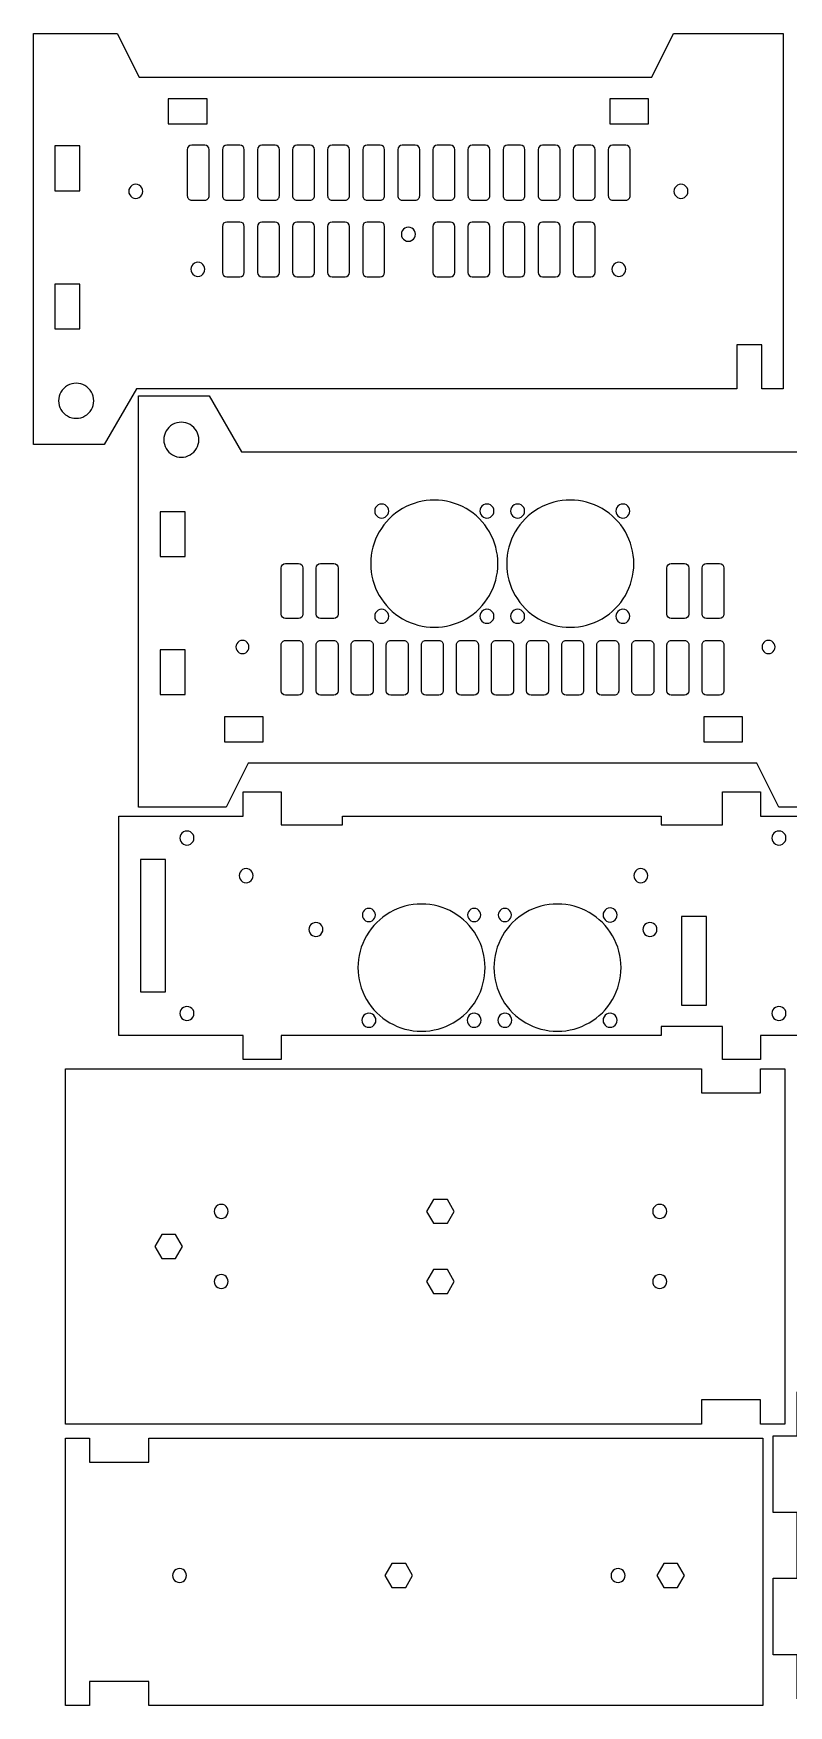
# Model space of a CAD drawing. Extents: x 15 to 433, y 11 to 392.
# Drawn here: x 14.9 to 187.1, y 10.6 to 391.8 of the extents above; entities that cross this region are included whole.
import ezdxf

# ---------------------------------------------------------------- set-up
doc = ezdxf.new("R2010")
doc.units = 0
doc.layers.add('Layer_1', color=7, linetype='CONTINUOUS')

msp = doc.modelspace()

# ---------------------------------------------------------------- linework, layer by layer
at = {"layer": 'Layer_1', "color": 7}
for points in [[(181.035113, 320.844602), (175.335107, 320.844602), (175.335107, 310.844591), (38.434766, 310.844591), (31.073709, 298.09487), (14.934734, 298.09487), (14.934734, 391.845347), (34.018764, 391.845347), (39.018771, 381.845325), (155.934778, 381.845325), (160.934784, 391.845347), (185.934819, 391.845347), (185.934819, 310.844591), (181.035113, 310.844591)], [(54.519944, 376.945342), (45.668932, 376.945342), (45.668932, 371.245308), (54.519944, 371.245308)], [(155.200847, 376.945342), (146.349838, 376.945342), (146.349838, 371.245308), (155.200847, 371.245308)], [(25.534905, 366.194988), (19.834895, 366.194988), (19.834895, 355.994969), (25.534905, 355.994969)], [(25.534905, 334.694951), (19.834895, 334.694951), (19.834895, 324.494934), (25.534905, 324.494934)], [(194.302665, 296.459805), (194.302665, 286.459789), (200.002672, 286.459789), (200.002672, 296.459805), (204.903135, 296.459805), (204.903135, 215.459634), (184.903002, 215.459634), (179.903004, 225.459661), (63.902763, 225.459661), (58.902754, 215.459634), (38.902634, 215.459634), (38.902634, 309.209531), (55.04162, 309.209531), (62.40268, 296.459805)], [(43.802348, 272.609911), (49.502361, 272.609911), (49.502361, 282.809933), (43.802348, 282.809933)], [(43.802348, 251.309875), (43.802348, 241.109849), (49.502361, 241.109849), (49.502361, 251.309875)], [(58.485781, 230.359649), (67.336798, 230.359649), (67.336798, 236.059686), (58.485781, 236.059686)], [(167.817607, 230.359649), (176.668624, 230.359649), (176.668624, 236.059686), (167.817607, 236.059686)], [(45.037834, 203.505354), (39.337824, 203.505354), (39.337824, 173.305289), (45.037834, 173.305289)], [(168.437505, 190.505297), (162.737492, 190.505297), (162.737492, 170.305254), (168.437505, 170.305254)], [(22.254278, 155.787884), (167.254544, 155.787884), (167.254544, 150.287881), (180.754555, 150.287881), (180.754555, 155.787884), (186.254558, 155.787884), (186.254558, 74.788237), (180.754555, 74.788237), (180.754555, 80.288241), (167.254544, 80.288241), (167.254544, 74.788237), (22.254278, 74.788237)], [(109.328897, 126.013937), (106.178872, 126.013937), (104.603885, 123.285954), (106.178872, 120.557973), (109.328897, 120.557973), (110.903883, 123.285954)], [(57.753845, 121.685954)], [(157.753919, 121.685954)], [(48.904002, 115.287634), (47.329016, 118.015617), (44.179017, 118.015617), (42.604004, 115.287634), (44.179017, 112.559653), (47.329016, 112.559653)], [(109.329215, 110.016741), (106.179216, 110.016741), (104.604229, 107.288758), (106.179216, 104.560778), (109.329215, 104.560778), (110.904227, 107.288758)], [(57.754189, 105.688758)], [(157.754257, 105.688758)], [(339.1092, 12.143014), (189.108912, 12.143014), (189.108912, 22.142842), (183.608901, 22.142842), (183.608901, 39.642871), (189.108912, 39.642871), (189.108912, 54.642904), (183.608901, 54.642904), (183.608901, 72.142961), (189.108912, 72.142961), (189.108912, 82.142789), (339.1092, 82.142789)], [(22.254331, 10.612549), (22.254331, 71.612183), (27.754334, 71.612183), (27.754334, 66.112179), (41.254338, 66.112179), (41.254338, 71.612183), (181.254602, 71.612183), (181.254602, 10.612549), (41.254338, 10.612549), (41.254338, 16.112552), (27.754334, 16.112552), (27.754334, 10.612549)], [(101.404383, 40.260539), (99.82937, 42.98852), (96.679371, 42.98852), (95.104358, 40.260539), (96.679371, 37.532556), (99.82937, 37.532556)], [(157.104424, 40.260539), (158.679411, 37.532556), (161.82941, 37.532556), (163.404423, 40.260539), (161.82941, 42.98852), (158.679411, 42.98852)], [(48.254344, 41.860539)], [(148.254397, 41.860539)]]:
    msp.add_lwpolyline(points, close=True, dxfattribs=at)
for points in [[(54.022058, 366.34514), (51.022054, 366.34514)], [(62.022069, 366.34514), (59.022065, 366.34514)], [(70.022079, 366.34514), (67.022076, 366.34514)], [(78.02209, 366.34514), (75.022086, 366.34514)], [(86.022101, 366.34514), (83.022097, 366.34514)], [(94.022114, 366.34514), (91.02211, 366.34514)], [(102.022124, 366.34514), (99.022121, 366.34514)], [(110.022135, 366.34514), (107.022131, 366.34514)], [(118.022146, 366.34514), (115.022142, 366.34514)], [(126.022156, 366.34514), (123.022152, 366.34514)], [(134.022167, 366.34514), (131.022163, 366.34514)], [(142.022177, 366.34514), (139.022173, 366.34514)], [(150.022188, 366.34514), (147.022187, 366.34514)], [(50.022053, 365.345146), (50.022053, 354.844983)], [(55.02206, 354.844983), (55.02206, 365.345146)], [(58.022064, 365.345146), (58.022064, 354.844983)], [(63.02207, 354.844983), (63.02207, 365.345146)], [(66.022074, 365.345146), (66.022074, 354.844983)], [(71.022081, 354.844983), (71.022081, 365.345146)], [(74.022085, 365.345146), (74.022085, 354.844983)], [(79.022091, 354.844983), (79.022091, 365.345146)], [(82.022095, 365.345146), (82.022095, 354.844983)], [(87.022102, 354.844983), (87.022102, 365.345146)], [(90.022109, 365.345146), (90.022109, 354.844983)], [(95.022115, 354.844983), (95.022115, 365.345146)], [(98.022119, 365.345146), (98.022119, 354.844983)], [(103.022126, 354.844983), (103.022126, 365.345146)], [(106.02213, 365.345146), (106.02213, 354.844983)], [(111.022136, 354.844983), (111.022136, 365.345146)], [(114.02214, 365.345146), (114.02214, 354.844983)], [(119.022147, 354.844983), (119.022147, 365.345146)], [(122.022151, 365.345146), (122.022151, 354.844983)], [(127.022158, 354.844983), (127.022158, 365.345146)], [(130.022162, 365.345146), (130.022162, 354.844983)], [(135.022168, 354.844983), (135.022168, 365.345146)], [(138.022172, 365.345146), (138.022172, 354.844983)], [(143.022181, 354.844983), (143.022181, 365.345146)], [(146.022185, 365.345146), (146.022185, 354.844983)], [(151.022189, 354.844983), (151.022189, 365.345146)], [(51.022054, 353.844963), (54.022058, 353.844963)], [(59.022065, 353.844963), (62.022069, 353.844963)], [(67.022076, 353.844963), (70.022079, 353.844963)], [(75.022086, 353.844963), (78.02209, 353.844963)], [(83.022097, 353.844963), (86.022101, 353.844963)], [(91.02211, 353.844963), (94.022114, 353.844963)], [(99.022121, 353.844963), (102.022124, 353.844963)], [(107.022131, 353.844963), (110.022135, 353.844963)], [(115.022142, 353.844963), (118.022146, 353.844963)], [(123.022152, 353.844963), (126.022156, 353.844963)], [(131.022163, 353.844963), (134.022167, 353.844963)], [(139.022173, 353.844963), (142.022177, 353.844963)], [(147.022187, 353.844963), (150.022188, 353.844963)], [(58.022064, 347.845132), (58.022064, 337.344942)], [(62.022069, 348.845126), (59.022065, 348.845126)], [(63.02207, 337.344942), (63.02207, 347.845132)], [(66.022074, 347.845132), (66.022074, 337.344942)], [(70.022079, 348.845126), (67.022076, 348.845126)], [(71.022081, 337.344942), (71.022081, 347.845132)], [(74.022085, 347.845132), (74.022085, 337.344942)], [(78.02209, 348.845126), (75.022086, 348.845126)], [(79.022091, 337.344942), (79.022091, 347.845132)], [(82.022095, 347.845132), (82.022095, 337.344942)], [(86.022101, 348.845126), (83.022097, 348.845126)], [(87.022102, 337.344942), (87.022102, 347.845132)], [(90.022109, 347.845132), (90.022109, 337.344942)], [(94.022114, 348.845126), (91.02211, 348.845126)], [(95.022115, 337.344942), (95.022115, 347.845132)], [(106.02213, 347.845132), (106.02213, 337.344942)], [(110.022135, 348.845126), (107.022131, 348.845126)], [(111.022136, 337.344942), (111.022136, 347.845132)], [(114.02214, 347.845132), (114.02214, 337.344942)], [(118.022146, 348.845126), (115.022142, 348.845126)], [(119.022147, 337.344942), (119.022147, 347.845132)], [(122.022151, 347.845132), (122.022151, 337.344942)], [(126.022156, 348.845126), (123.022152, 348.845126)], [(127.022158, 337.344942), (127.022158, 347.845132)], [(130.022162, 347.845132), (130.022162, 337.344942)], [(134.022167, 348.845126), (131.022163, 348.845126)], [(135.022168, 337.344942), (135.022168, 347.845132)], [(138.022172, 347.845132), (138.022172, 337.344942)], [(142.022177, 348.845126), (139.022173, 348.845126)], [(143.022181, 337.344942), (143.022181, 347.845132)], [(59.022065, 336.344946), (62.022069, 336.344946)], [(67.022076, 336.344946), (70.022079, 336.344946)], [(75.022086, 336.344946), (78.02209, 336.344946)], [(83.022097, 336.344946), (86.022101, 336.344946)], [(91.02211, 336.344946), (94.022114, 336.344946)], [(107.022131, 336.344946), (110.022135, 336.344946)], [(115.022142, 336.344946), (118.022146, 336.344946)], [(123.022152, 336.344946), (126.022156, 336.344946)], [(131.022163, 336.344946), (134.022167, 336.344946)], [(139.022173, 336.344946), (142.022177, 336.344946)], [(72.402405, 270.960071), (75.402412, 270.960071)], [(80.402421, 270.960071), (83.402428, 270.960071)], [(160.40259, 270.960071), (163.4026, 270.960071)], [(168.402601, 270.960071), (171.40261, 270.960071)], [(71.402404, 259.459878), (71.402404, 269.960075)], [(76.402416, 269.960075), (76.402416, 259.459878)], [(79.40242, 259.459878), (79.40242, 269.960075)], [(84.402432, 269.960075), (84.402432, 259.459878)], [(159.402594, 259.459878), (159.402594, 269.960075)], [(164.402596, 269.960075), (164.402596, 259.459878)], [(167.402607, 259.459878), (167.402607, 269.960075)], [(172.402606, 269.960075), (172.402606, 259.459878)], [(75.402412, 258.459884), (72.402405, 258.459884)], [(83.402428, 258.459884), (80.402421, 258.459884)], [(163.4026, 258.459884), (160.40259, 258.459884)], [(171.40261, 258.459884), (168.402601, 258.459884)], [(71.402404, 241.959853), (71.402404, 252.460022)], [(72.402405, 253.460044), (75.402412, 253.460044)], [(76.402416, 252.460022), (76.402416, 241.959853)], [(79.40242, 241.959853), (79.40242, 252.460022)], [(80.402421, 253.460044), (83.402428, 253.460044)], [(84.402432, 252.460022), (84.402432, 241.959853)], [(87.402435, 241.959853), (87.402435, 252.460022)], [(88.402439, 253.460044), (91.402443, 253.460044)], [(92.402445, 252.460022), (92.402445, 241.959853)], [(95.402451, 241.959853), (95.402451, 252.460022)], [(96.402455, 253.460044), (99.402459, 253.460044)], [(100.402463, 252.460022), (100.402463, 241.959853)], [(103.402467, 241.959853), (103.402467, 252.460022)], [(104.402471, 253.460044), (107.402478, 253.460044)], [(108.402482, 252.460022), (108.402482, 241.959853)], [(111.402483, 241.959853), (111.402483, 252.460022)], [(112.40249, 253.460044), (115.402494, 253.460044)], [(116.402495, 252.460022), (116.402495, 241.959853)], [(119.402502, 241.959853), (119.402502, 252.460022)], [(120.402506, 253.460044), (123.402507, 253.460044)], [(124.402514, 252.460022), (124.402514, 241.959853)], [(127.402518, 241.959853), (127.402518, 252.460022)], [(128.402519, 253.460044), (131.402525, 253.460044)], [(132.402527, 252.460022), (132.402527, 241.959853)], [(135.402536, 241.959853), (135.402536, 252.460022)], [(136.402529, 253.460044), (139.402541, 253.460044)], [(140.402537, 252.460022), (140.402537, 241.959853)], [(143.402547, 241.959853), (143.402547, 252.460022)], [(144.402543, 253.460044), (147.402552, 253.460044)], [(148.402574, 252.460022), (148.402574, 241.959853)], [(151.40256, 241.959853), (151.40256, 252.460022)], [(152.402577, 253.460044), (155.402562, 253.460044)], [(156.402585, 252.460022), (156.402585, 241.959853)], [(159.402594, 241.959853), (159.402594, 252.460022)], [(160.40259, 253.460044), (163.4026, 253.460044)], [(164.402596, 252.460022), (164.402596, 241.959853)], [(167.402607, 241.959853), (167.402607, 252.460022)], [(168.402601, 253.460044), (171.40261, 253.460044)], [(172.402606, 252.460022), (172.402606, 241.959853)], [(75.402412, 240.959857), (72.402405, 240.959857)], [(83.402428, 240.959857), (80.402421, 240.959857)], [(91.402443, 240.959857), (88.402439, 240.959857)], [(99.402459, 240.959857), (96.402455, 240.959857)], [(107.402478, 240.959857), (104.402471, 240.959857)], [(115.402494, 240.959857), (112.40249, 240.959857)], [(123.402507, 240.959857), (120.402506, 240.959857)], [(131.402525, 240.959857), (128.402519, 240.959857)], [(139.402541, 240.959857), (136.402529, 240.959857)], [(147.402552, 240.959857), (144.402543, 240.959857)], [(155.402562, 240.959857), (152.402577, 240.959857)], [(163.4026, 240.959857), (160.40259, 240.959857)], [(171.40261, 240.959857), (168.402601, 240.959857)], [(195.438154, 163.405474), (180.75473, 163.405474), (180.75473, 157.905055), (172.103711, 157.905055), (172.103711, 165.405479), (158.103677, 165.405479), (158.103677, 163.405474), (71.422904, 163.405474), (71.422904, 157.905055), (62.771885, 157.905055), (62.771885, 163.405474), (34.437361, 163.405474), (34.437361, 213.40517), (62.771885, 213.40517), (62.771885, 218.905181), (71.422904, 218.905181), (71.422904, 211.405164), (85.422938, 211.405164), (85.422938, 213.40517), (158.103677, 213.40517), (158.103677, 211.405164), (172.103711, 211.405164), (172.103711, 218.905181), (180.75473, 218.905181), (180.75473, 213.40517), (195.438154, 213.40517)]]:
    msp.add_lwpolyline(points, dxfattribs=at)
for points in [[(51.022054, 366.34514), (50.469771, 366.34514), (50.022056, 365.897427), (50.022053, 365.345146)], [(55.02206, 365.345146), (55.022054, 365.897427), (54.574342, 366.34514), (54.022058, 366.34514)], [(59.022065, 366.34514), (58.469784, 366.34514), (58.022069, 365.897427), (58.022064, 365.345146)], [(63.02207, 365.345146), (63.022068, 365.897427), (62.574353, 366.34514), (62.022069, 366.34514)], [(67.022076, 366.34514), (66.469794, 366.34514), (66.022077, 365.897427), (66.022074, 365.345146)], [(71.022081, 365.345146), (71.022078, 365.897427), (70.574363, 366.34514), (70.022079, 366.34514)], [(75.022086, 366.34514), (74.469802, 366.34514), (74.02209, 365.897427), (74.022085, 365.345146)], [(79.022091, 365.345146), (79.022089, 365.897427), (78.574374, 366.34514), (78.02209, 366.34514)], [(83.022097, 366.34514), (82.469816, 366.34514), (82.022101, 365.897427), (82.022095, 365.345146)], [(87.022102, 365.345146), (87.022099, 365.897427), (86.574384, 366.34514), (86.022101, 366.34514)], [(91.02211, 366.34514), (90.469826, 366.34514), (90.022111, 365.897427), (90.022109, 365.345146)], [(95.022115, 365.345146), (95.02211, 365.897427), (94.574395, 366.34514), (94.022114, 366.34514)], [(99.022121, 366.34514), (98.469837, 366.34514), (98.022122, 365.897427), (98.022119, 365.345146)], [(103.022126, 365.345146), (103.022121, 365.897427), (102.574406, 366.34514), (102.022124, 366.34514)], [(107.022131, 366.34514), (106.469847, 366.34514), (106.022132, 365.897427), (106.02213, 365.345146)], [(111.022136, 365.345146), (111.022131, 365.897427), (110.574416, 366.34514), (110.022135, 366.34514)], [(115.022142, 366.34514), (114.469858, 366.34514), (114.022143, 365.897427), (114.02214, 365.345146)], [(119.022147, 365.345146), (119.022142, 365.897427), (118.574427, 366.34514), (118.022146, 366.34514)], [(123.022152, 366.34514), (122.469869, 366.34514), (122.022154, 365.897427), (122.022151, 365.345146)], [(127.022158, 365.345146), (127.022152, 365.897427), (126.57444, 366.34514), (126.022156, 366.34514)], [(131.022163, 366.34514), (130.469882, 366.34514), (130.022164, 365.897427), (130.022162, 365.345146)], [(135.022168, 365.345146), (135.022163, 365.897427), (134.57445, 366.34514), (134.022167, 366.34514)], [(139.022173, 366.34514), (138.469892, 366.34514), (138.022177, 365.897427), (138.022172, 365.345146)], [(143.022181, 365.345146), (143.022176, 365.897427), (142.574461, 366.34514), (142.022177, 366.34514)], [(147.022187, 366.34514), (146.469903, 366.34514), (146.022188, 365.897427), (146.022185, 365.345146)], [(151.022189, 365.345146), (151.022184, 365.897427), (150.574472, 366.34514), (150.022188, 366.34514)], [(37.46915, 357.230939), (36.974107, 356.945125), (36.66915, 356.416921), (36.66915, 355.845294)], [(36.66915, 355.845294), (36.66915, 355.273669), (36.974107, 354.745465), (37.46915, 354.459651)], [(39.069153, 357.230939), (38.574109, 357.51675), (37.964191, 357.51675), (37.46915, 357.230939)], [(39.869153, 355.845294), (39.869153, 356.416921), (39.564194, 356.945125), (39.069153, 357.230939)], [(39.069153, 354.459651), (39.564194, 354.745465), (39.869153, 355.273669), (39.869153, 355.845294)], [(50.022053, 354.844983), (50.022048, 354.579762), (50.127402, 354.325404), (50.314939, 354.137862)], [(54.729174, 354.137862), (54.91671, 354.325404), (55.022065, 354.579762), (55.02206, 354.844983)], [(58.022064, 354.844983), (58.022058, 354.579762), (58.127413, 354.325404), (58.31495, 354.137862)], [(62.729184, 354.137862), (62.916721, 354.325404), (63.022076, 354.579762), (63.02207, 354.844983)], [(66.022074, 354.844983), (66.022069, 354.579762), (66.127423, 354.325404), (66.31496, 354.137862)], [(70.729195, 354.137862), (70.916732, 354.325404), (71.022086, 354.579762), (71.022081, 354.844983)], [(74.022085, 354.844983), (74.022079, 354.579762), (74.127434, 354.325404), (74.314971, 354.137862)], [(78.729205, 354.137862), (78.916742, 354.325404), (79.022097, 354.579762), (79.022091, 354.844983)], [(82.022095, 354.844983), (82.02209, 354.579762), (82.127445, 354.325404), (82.314984, 354.137862)], [(86.729216, 354.137862), (86.916753, 354.325404), (87.022107, 354.579762), (87.022102, 354.844983)], [(90.022109, 354.844983), (90.022103, 354.579762), (90.127458, 354.325404), (90.314995, 354.137862)], [(94.729227, 354.137862), (94.916763, 354.325404), (95.022121, 354.579762), (95.022115, 354.844983)], [(98.022119, 354.844983), (98.022114, 354.579762), (98.127468, 354.325404), (98.315005, 354.137862)], [(102.729237, 354.137862), (102.916774, 354.325404), (103.022131, 354.579762), (103.022126, 354.844983)], [(106.02213, 354.844983), (106.022124, 354.579762), (106.127479, 354.325404), (106.315016, 354.137862)], [(110.72925, 354.137862), (110.916787, 354.325404), (111.022142, 354.579762), (111.022136, 354.844983)], [(114.02214, 354.844983), (114.022135, 354.579762), (114.12749, 354.325404), (114.315026, 354.137862)], [(118.729258, 354.137862), (118.916798, 354.325404), (119.022152, 354.579762), (119.022147, 354.844983)], [(122.022151, 354.844983), (122.022146, 354.579762), (122.1275, 354.325404), (122.315037, 354.137862)], [(126.729269, 354.137862), (126.916808, 354.325404), (127.022163, 354.579762), (127.022158, 354.844983)], [(130.022162, 354.844983), (130.022156, 354.579762), (130.127511, 354.325404), (130.315048, 354.137862)], [(134.729282, 354.137862), (134.916819, 354.325404), (135.022173, 354.579762), (135.022168, 354.844983)], [(138.022172, 354.844983), (138.022167, 354.579762), (138.127521, 354.325404), (138.315058, 354.137862)], [(142.729293, 354.137862), (142.916832, 354.325404), (143.022184, 354.579762), (143.022181, 354.844983)], [(146.022185, 354.844983), (146.02218, 354.579762), (146.127535, 354.325404), (146.315071, 354.137862)], [(150.729303, 354.137862), (150.91684, 354.325404), (151.022195, 354.579764), (151.022189, 354.844983)], [(161.801089, 357.230939), (161.306045, 356.945125), (161.001086, 356.416921), (161.001086, 355.845294)], [(161.001086, 355.845294), (161.001086, 355.273669), (161.306045, 354.745465), (161.801089, 354.459651)], [(163.401091, 357.230939), (162.906048, 357.51675), (162.29613, 357.51675), (161.801089, 357.230939)], [(164.201091, 355.845294), (164.201091, 356.416921), (163.896132, 356.945125), (163.401091, 357.230939)], [(163.401091, 354.459651), (163.896132, 354.745465), (164.201091, 355.273669), (164.201091, 355.845294)], [(37.46915, 354.459651), (37.964191, 354.17384), (38.574109, 354.17384), (39.069153, 354.459651)], [(50.314939, 354.137862), (50.502478, 353.950323), (50.756833, 353.844963), (51.022054, 353.844963)], [(54.022058, 353.844963), (54.287277, 353.844963), (54.541634, 353.950323), (54.729174, 354.137862)], [(58.31495, 354.137862), (58.502489, 353.950323), (58.756846, 353.844963), (59.022065, 353.844963)], [(62.022069, 353.844963), (62.28729, 353.844963), (62.541647, 353.950323), (62.729184, 354.137862)], [(66.31496, 354.137862), (66.5025, 353.950323), (66.756854, 353.844963), (67.022076, 353.844963)], [(70.022079, 353.844963), (70.287301, 353.844963), (70.541658, 353.950323), (70.729195, 354.137862)], [(74.314971, 354.137862), (74.50251, 353.950323), (74.756868, 353.844963), (75.022086, 353.844963)], [(78.02209, 353.844963), (78.287311, 353.844963), (78.541669, 353.950323), (78.729205, 354.137862)], [(82.314984, 354.137862), (82.502521, 353.950323), (82.756878, 353.844963), (83.022097, 353.844963)], [(86.022101, 353.844963), (86.287322, 353.844963), (86.541679, 353.950323), (86.729216, 354.137862)], [(90.314995, 354.137862), (90.502531, 353.950323), (90.756889, 353.844963), (91.02211, 353.844963)], [(94.022114, 353.844963), (94.287332, 353.844963), (94.54169, 353.950323), (94.729227, 354.137862)], [(98.315005, 354.137862), (98.502542, 353.950323), (98.756899, 353.844963), (99.022121, 353.844963)], [(102.022124, 353.844963), (102.287343, 353.844963), (102.5417, 353.950323), (102.729237, 354.137862)], [(106.315016, 354.137862), (106.502553, 353.950323), (106.75691, 353.844963), (107.022131, 353.844963)], [(110.022135, 353.844963), (110.287356, 353.844963), (110.541711, 353.950323), (110.72925, 354.137862)], [(114.315026, 354.137862), (114.502563, 353.950323), (114.756921, 353.844963), (115.022142, 353.844963)], [(118.022146, 353.844963), (118.287364, 353.844963), (118.541722, 353.950323), (118.729258, 354.137862)], [(122.315037, 354.137862), (122.502576, 353.950323), (122.756931, 353.844963), (123.022152, 353.844963)], [(126.022156, 353.844963), (126.287375, 353.844963), (126.541732, 353.950323), (126.729269, 354.137862)], [(130.315048, 354.137862), (130.502587, 353.950323), (130.756942, 353.844963), (131.022163, 353.844963)], [(134.022167, 353.844963), (134.287388, 353.844963), (134.541745, 353.950323), (134.729282, 354.137862)], [(138.315058, 354.137862), (138.502595, 353.950323), (138.756952, 353.844963), (139.022173, 353.844963)], [(142.022177, 353.844963), (142.287399, 353.844963), (142.541756, 353.950323), (142.729293, 354.137862)], [(146.315071, 354.137862), (146.502608, 353.950323), (146.756965, 353.844963), (147.022187, 353.844963)], [(150.022188, 353.844963), (150.287409, 353.844963), (150.541766, 353.950323), (150.729303, 354.137862)], [(161.801089, 354.459651), (162.29613, 354.17384), (162.906048, 354.17384), (163.401091, 354.459651)], [(59.022065, 348.845126), (58.469784, 348.845126), (58.022069, 348.397413), (58.022064, 347.845132)], [(63.02207, 347.845132), (63.022068, 348.397413), (62.574353, 348.845126), (62.022069, 348.845126)], [(67.022076, 348.845126), (66.469794, 348.845126), (66.022077, 348.397413), (66.022074, 347.845132)], [(71.022081, 347.845132), (71.022078, 348.397413), (70.574363, 348.845126), (70.022079, 348.845126)], [(75.022086, 348.845126), (74.469802, 348.845126), (74.02209, 348.397413), (74.022085, 347.845132)], [(79.022091, 347.845132), (79.022089, 348.397413), (78.574374, 348.845126), (78.02209, 348.845126)], [(83.022097, 348.845126), (82.469816, 348.845126), (82.022101, 348.397413), (82.022095, 347.845132)], [(87.022102, 347.845132), (87.022099, 348.397413), (86.574384, 348.845126), (86.022101, 348.845126)], [(91.02211, 348.845126), (90.469826, 348.845126), (90.022111, 348.397413), (90.022109, 347.845132)], [(95.022115, 347.845132), (95.02211, 348.397413), (94.574395, 348.845126), (94.022114, 348.845126)], [(99.634835, 347.452559), (99.139791, 347.166745), (98.834832, 346.638542), (98.834832, 346.066917)], [(101.234835, 347.452559), (100.739794, 347.738373), (100.129876, 347.738373), (99.634835, 347.452559)], [(102.034838, 346.066917), (102.034838, 346.638542), (101.729879, 347.166745), (101.234835, 347.452559)], [(107.022131, 348.845126), (106.469847, 348.845126), (106.022132, 348.397413), (106.02213, 347.845132)], [(111.022136, 347.845132), (111.022131, 348.397413), (110.574416, 348.845126), (110.022135, 348.845126)], [(115.022142, 348.845126), (114.469858, 348.845126), (114.022143, 348.397413), (114.02214, 347.845132)], [(119.022147, 347.845132), (119.022142, 348.397413), (118.574427, 348.845126), (118.022146, 348.845126)], [(123.022152, 348.845126), (122.469869, 348.845126), (122.022154, 348.397413), (122.022151, 347.845132)], [(127.022158, 347.845132), (127.022152, 348.397413), (126.57444, 348.845126), (126.022156, 348.845126)], [(131.022163, 348.845126), (130.469882, 348.845126), (130.022164, 348.397413), (130.022162, 347.845132)], [(135.022168, 347.845132), (135.022163, 348.397413), (134.57445, 348.845126), (134.022167, 348.845126)], [(139.022173, 348.845126), (138.469892, 348.845126), (138.022177, 348.397413), (138.022172, 347.845132)], [(143.022181, 347.845132), (143.022176, 348.397413), (142.574461, 348.845126), (142.022177, 348.845126)], [(98.834832, 346.066917), (98.834832, 345.495289), (99.139791, 344.967088), (99.634835, 344.681274)], [(99.634835, 344.681274), (100.129876, 344.395461), (100.739794, 344.395461), (101.234835, 344.681274)], [(101.234835, 344.681274), (101.729879, 344.967088), (102.034838, 345.495289), (102.034838, 346.066917)], [(51.634766, 339.452554), (51.139725, 339.16674), (50.834766, 338.638536), (50.834766, 338.066911)], [(53.234769, 339.452554), (52.739728, 339.738368), (52.12981, 339.738368), (51.634766, 339.452554)], [(54.034772, 338.066911), (54.034772, 338.638536), (53.729813, 339.16674), (53.234769, 339.452554)], [(147.634899, 339.452554), (147.139855, 339.16674), (146.834899, 338.638536), (146.834899, 338.066911)], [(149.234901, 339.452554), (148.73986, 339.738368), (148.129942, 339.738368), (147.634899, 339.452554)], [(150.034904, 338.066911), (150.034904, 338.638536), (149.729945, 339.16674), (149.234901, 339.452554)], [(50.834766, 338.066911), (50.834766, 337.495284), (51.139725, 336.967083), (51.634766, 336.681269)], [(51.634766, 336.681269), (52.12981, 336.395455), (52.739728, 336.395455), (53.234769, 336.681269)], [(53.234769, 336.681269), (53.729813, 336.967083), (54.034772, 337.495284), (54.034772, 338.066911)], [(58.022064, 337.344942), (58.022069, 336.792659), (58.469784, 336.344946), (59.022065, 336.344946)], [(62.022069, 336.344946), (62.574353, 336.344946), (63.022068, 336.792659), (63.02207, 337.344942)], [(66.022074, 337.344942), (66.022077, 336.792659), (66.469794, 336.344946), (67.022076, 336.344946)], [(70.022079, 336.344946), (70.574363, 336.344946), (71.022078, 336.792659), (71.022081, 337.344942)], [(74.022085, 337.344942), (74.02209, 336.792659), (74.469802, 336.344946), (75.022086, 336.344946)], [(78.02209, 336.344946), (78.574374, 336.344946), (79.022089, 336.792659), (79.022091, 337.344942)], [(82.022095, 337.344942), (82.022101, 336.792659), (82.469816, 336.344946), (83.022097, 336.344946)], [(86.022101, 336.344946), (86.574384, 336.344946), (87.022099, 336.792659), (87.022102, 337.344942)], [(90.022109, 337.344942), (90.022111, 336.792659), (90.469826, 336.344946), (91.02211, 336.344946)], [(94.022114, 336.344946), (94.574395, 336.344946), (95.02211, 336.792659), (95.022115, 337.344942)], [(106.02213, 337.344942), (106.022132, 336.792659), (106.469847, 336.344946), (107.022131, 336.344946)], [(110.022135, 336.344946), (110.574416, 336.344946), (111.022131, 336.792659), (111.022136, 337.344942)], [(114.02214, 337.344942), (114.022143, 336.792659), (114.469858, 336.344946), (115.022142, 336.344946)], [(118.022146, 336.344946), (118.574427, 336.344946), (119.022142, 336.792659), (119.022147, 337.344942)], [(122.022151, 337.344942), (122.022154, 336.792659), (122.469869, 336.344946), (123.022152, 336.344946)], [(126.022156, 336.344946), (126.57444, 336.344946), (127.022152, 336.792659), (127.022158, 337.344942)], [(130.022162, 337.344942), (130.022164, 336.792659), (130.469882, 336.344946), (131.022163, 336.344946)], [(134.022167, 336.344946), (134.57445, 336.344946), (135.022163, 336.792659), (135.022168, 337.344942)], [(138.022172, 337.344942), (138.022177, 336.792659), (138.469892, 336.344946), (139.022173, 336.344946)], [(142.022177, 336.344946), (142.574461, 336.344946), (143.022176, 336.792659), (143.022181, 337.344942)], [(146.834899, 338.066911), (146.834899, 337.495284), (147.139855, 336.96708), (147.634899, 336.681269)], [(147.634899, 336.681269), (148.129942, 336.395455), (148.73986, 336.395455), (149.234901, 336.681269)], [(149.234901, 336.681269), (149.729945, 336.96708), (150.034904, 337.495284), (150.034904, 338.066911)], [(22.68403, 311.560202), (21.446211, 310.845348), (20.683927, 309.524296), (20.684446, 308.094886)], [(26.684874, 311.560202), (25.447055, 312.275057), (23.921847, 312.275057), (22.68403, 311.560202)], [(28.684459, 308.094886), (28.684988, 309.524296), (27.922694, 310.845348), (26.684874, 311.560202)], [(20.684446, 308.094886), (20.683917, 306.665473), (21.446211, 305.344421), (22.68403, 304.629564)], [(26.684874, 304.629564), (27.922694, 305.344421), (28.684978, 306.665473), (28.684459, 308.094886)], [(22.68403, 304.629564), (23.921847, 303.91471), (25.447055, 303.91471), (26.684874, 304.629564)], [(46.651935, 302.674832), (45.414115, 301.959974), (44.651831, 300.638922), (44.652351, 299.20951)], [(50.652783, 302.674832), (49.414964, 303.389686), (47.889755, 303.389686), (46.651935, 302.674832)], [(52.652368, 299.20951), (52.652897, 300.638922), (51.890603, 301.959974), (50.652783, 302.674832)], [(44.652351, 299.20951), (44.652351, 297.780444), (45.414747, 296.459934), (46.652355, 295.745403)], [(50.652362, 295.745403), (51.88997, 296.459934), (52.652368, 297.780444), (52.652368, 299.20951)], [(46.652355, 295.745403), (47.889962, 295.030866), (49.414757, 295.030866), (50.652362, 295.745403)], [(113.604257, 283.522306), (109.117024, 286.113864), (103.587885, 286.113864), (99.100652, 283.522306)], [(144.606103, 283.527468), (140.117962, 286.120405), (134.587063, 286.120405), (130.098922, 283.527468)], [(99.100652, 283.522306), (94.613418, 280.930753), (91.850211, 276.141588), (91.852426, 270.959751)], [(93.552428, 284.345412), (93.057384, 284.059601), (92.752425, 283.531394), (92.752425, 282.959767)], [(92.752425, 282.959767), (92.752425, 282.388142), (93.057384, 281.859938), (93.552428, 281.574125)], [(95.152431, 284.345412), (94.657389, 284.631223), (94.047472, 284.631223), (93.552428, 284.345412)], [(95.952433, 282.959767), (95.952433, 283.531394), (95.647472, 284.059601), (95.152431, 284.345412)], [(95.152431, 281.574125), (95.647472, 281.859938), (95.952433, 282.388142), (95.952433, 282.959767)], [(120.852483, 270.959751), (120.854599, 276.141588), (118.09149, 280.930753), (113.604257, 283.522306)], [(117.552476, 284.345412), (117.057434, 284.059601), (116.752476, 283.531394), (116.752476, 282.959767)], [(116.752476, 282.959767), (116.752476, 282.388142), (117.057434, 281.859938), (117.552476, 281.574125)], [(119.152478, 284.345412), (118.657437, 284.631223), (118.047519, 284.631223), (117.552476, 284.345412)], [(119.952481, 282.959767), (119.952481, 283.531394), (119.647522, 284.059601), (119.152478, 284.345412)], [(119.152478, 281.574125), (119.647522, 281.859938), (119.952481, 282.388142), (119.952481, 282.959767)], [(130.098922, 283.527468), (125.610779, 280.934536), (122.848059, 276.143064), (122.852488, 270.959751)], [(124.552487, 284.345412), (124.057446, 284.059601), (123.752487, 283.531394), (123.752487, 282.959767)], [(123.752487, 282.959767), (123.752487, 282.388142), (124.057446, 281.859938), (124.552487, 281.574125)], [(126.152493, 284.345412), (125.657449, 284.631223), (125.047534, 284.631223), (124.552487, 284.345412)], [(126.952495, 282.959767), (126.952495, 283.531394), (126.647534, 284.059601), (126.152493, 284.345412)], [(126.152493, 281.574125), (126.647534, 281.859938), (126.952495, 282.388142), (126.952495, 282.959767)], [(151.852537, 270.959751), (151.856956, 276.143064), (149.094243, 280.934536), (144.606103, 283.527468)], [(148.552546, 284.345412), (148.057505, 284.059601), (147.752543, 283.531394), (147.752543, 282.959767)], [(147.752543, 282.959767), (147.752543, 282.388142), (148.057505, 281.859938), (148.552546, 281.574125)], [(150.152551, 284.345412), (149.657507, 284.631228), (149.047589, 284.631228), (148.552546, 284.345412)], [(150.952554, 282.959767), (150.952554, 283.531394), (150.647592, 284.059601), (150.152551, 284.345412)], [(150.152551, 281.574125), (150.647592, 281.859938), (150.952554, 282.388142), (150.952554, 282.959767)], [(93.552428, 281.574125), (94.047472, 281.288314), (94.657389, 281.288314), (95.152431, 281.574125)], [(117.552476, 281.574125), (118.047519, 281.288314), (118.657437, 281.288314), (119.152478, 281.574125)], [(124.552487, 281.574125), (125.047534, 281.288314), (125.657449, 281.288314), (126.152493, 281.574125)], [(148.552546, 281.574125), (149.047589, 281.288311), (149.657507, 281.288311), (150.152551, 281.574125)], [(71.402404, 269.960075), (71.402409, 270.512359), (71.850124, 270.960071), (72.402405, 270.960071)], [(75.402412, 270.960071), (75.954695, 270.960071), (76.40241, 270.512359), (76.402416, 269.960075)], [(79.40242, 269.960075), (79.402425, 270.512359), (79.85014, 270.960071), (80.402421, 270.960071)], [(83.402428, 270.960071), (83.954711, 270.960071), (84.402426, 270.512359), (84.402432, 269.960075)], [(91.852426, 270.959751), (91.850309, 265.777917), (94.613418, 260.988752), (99.100652, 258.397199)], [(113.604257, 258.397199), (118.09149, 260.988752), (120.854695, 265.777917), (120.852483, 270.959751)], [(122.852488, 270.959751), (122.84807, 265.776444), (125.610779, 260.984971), (130.098922, 258.392037)], [(144.606103, 258.392037), (149.094243, 260.984971), (151.856964, 265.776444), (151.852537, 270.959751)], [(159.402594, 269.960075), (159.402597, 270.512356), (159.850309, 270.960066), (160.40259, 270.960071)], [(163.4026, 270.960071), (163.954883, 270.960066), (164.402593, 270.512356), (164.402596, 269.960075)], [(167.402607, 269.960075), (167.402607, 270.512356), (167.85032, 270.960066), (168.402601, 270.960071)], [(171.40261, 270.960071), (171.954891, 270.960066), (172.402604, 270.512356), (172.402606, 269.960075)], [(72.402405, 258.459884), (71.850124, 258.459884), (71.402409, 258.907596), (71.402404, 259.459878)], [(76.402416, 259.459878), (76.40241, 258.907596), (75.954695, 258.459884), (75.402412, 258.459884)], [(80.402421, 258.459884), (79.85014, 258.459884), (79.402425, 258.907596), (79.40242, 259.459878)], [(84.402432, 259.459878), (84.402426, 258.907596), (83.954711, 258.459884), (83.402428, 258.459884)], [(93.552428, 260.345351), (93.057384, 260.05954), (92.752425, 259.531336), (92.752425, 258.959712)], [(95.152431, 260.345351), (94.657389, 260.631165), (94.047472, 260.631165), (93.552428, 260.345351)], [(95.952433, 258.959712), (95.952433, 259.531336), (95.647472, 260.05954), (95.152431, 260.345351)], [(117.552476, 260.345357), (117.057434, 260.05954), (116.752476, 259.531336), (116.752476, 258.959712)], [(119.152478, 260.345357), (118.657437, 260.631165), (118.047519, 260.631165), (117.552476, 260.345357)], [(119.952481, 258.959712), (119.952481, 259.531336), (119.647522, 260.05954), (119.152478, 260.345357)], [(124.552487, 260.345351), (124.057446, 260.05954), (123.752487, 259.531336), (123.752487, 258.959712)], [(126.152493, 260.345351), (125.657449, 260.631165), (125.047534, 260.631165), (124.552487, 260.345351)], [(126.952495, 258.959712), (126.952495, 259.531336), (126.647534, 260.05954), (126.152493, 260.345351)], [(148.552546, 260.345357), (148.057505, 260.05954), (147.752543, 259.531336), (147.752543, 258.959712)], [(150.152551, 260.345357), (149.657507, 260.631165), (149.047589, 260.631165), (148.552546, 260.345357)], [(150.952554, 258.959712), (150.952554, 259.531336), (150.647592, 260.05954), (150.152551, 260.345357)], [(160.40259, 258.459884), (159.850309, 258.459889), (159.402597, 258.907599), (159.402594, 259.459878)], [(164.402596, 259.459878), (164.402593, 258.907599), (163.954883, 258.459889), (163.4026, 258.459884)], [(168.402601, 258.459884), (167.85032, 258.459889), (167.402607, 258.907599), (167.402607, 259.459878)], [(172.402606, 259.459878), (172.402604, 258.907599), (171.954891, 258.459889), (171.40261, 258.459884)], [(92.752425, 258.959712), (92.752425, 258.388084), (93.057384, 257.85988), (93.552428, 257.574066)], [(93.552428, 257.574066), (94.047472, 257.288253), (94.657389, 257.288253), (95.152431, 257.574066)], [(95.152431, 257.574066), (95.647472, 257.85988), (95.952433, 258.388084), (95.952433, 258.959712)], [(99.100652, 258.397199), (103.587885, 255.805641), (109.117024, 255.805641), (113.604257, 258.397199)], [(116.752476, 258.959712), (116.752476, 258.388084), (117.057434, 257.85988), (117.552476, 257.574066)], [(117.552476, 257.574066), (118.047519, 257.288253), (118.657437, 257.288253), (119.152478, 257.574066)], [(119.152478, 257.574066), (119.647522, 257.85988), (119.952481, 258.388084), (119.952481, 258.959712)], [(123.752487, 258.959712), (123.752487, 258.388084), (124.057446, 257.85988), (124.552487, 257.574066)], [(124.552487, 257.574066), (125.047534, 257.288253), (125.657449, 257.288253), (126.152493, 257.574066)], [(126.152493, 257.574066), (126.647534, 257.85988), (126.952495, 258.388084), (126.952495, 258.959712)], [(130.098922, 258.392037), (134.587063, 255.799103), (140.117962, 255.799103), (144.606103, 258.392037)], [(147.752543, 258.959712), (147.752543, 258.388084), (148.057505, 257.85988), (148.552546, 257.574066)], [(148.552546, 257.574066), (149.047589, 257.288253), (149.657507, 257.288253), (150.152551, 257.574066)], [(150.152551, 257.574066), (150.647592, 257.85988), (150.952554, 258.388084), (150.952554, 258.959712)], [(61.835471, 253.259643), (61.371207, 252.991451), (61.085393, 252.495852), (61.085785, 251.959694)], [(61.085785, 251.959694), (61.08552, 251.423534), (61.371207, 250.927935), (61.835471, 250.659745)], [(63.336104, 253.259643), (62.871842, 253.527836), (62.299733, 253.527836), (61.835471, 253.259643)], [(64.085789, 251.959694), (64.086053, 252.495852), (63.800366, 252.991451), (63.336104, 253.259643)], [(63.336104, 250.659745), (63.800366, 250.927935), (64.08618, 251.423534), (64.085789, 251.959694)], [(71.402404, 252.460022), (71.402398, 252.72524), (71.507756, 252.979603), (71.695292, 253.167142)], [(71.695292, 253.167142), (71.882829, 253.354684), (72.137187, 253.460044), (72.402405, 253.460044)], [(75.402412, 253.460044), (75.667633, 253.460044), (75.92199, 253.354684), (76.109527, 253.167142)], [(76.109527, 253.167142), (76.297064, 252.979603), (76.402418, 252.72524), (76.402416, 252.460022)], [(79.40242, 252.460022), (79.402414, 252.72524), (79.507771, 252.979603), (79.695308, 253.167142)], [(79.695308, 253.167142), (79.882845, 253.354684), (80.137202, 253.460044), (80.402421, 253.460044)], [(83.402428, 253.460044), (83.667649, 253.460044), (83.922006, 253.354684), (84.109543, 253.167142)], [(84.109543, 253.167142), (84.29708, 252.979603), (84.402437, 252.72524), (84.402432, 252.460022)], [(87.402435, 252.460022), (87.40243, 252.72524), (87.507787, 252.979603), (87.695324, 253.167142)], [(87.695324, 253.167142), (87.882861, 253.354684), (88.137218, 253.460044), (88.402439, 253.460044)], [(91.402443, 253.460044), (91.667665, 253.460044), (91.922022, 253.354684), (92.109559, 253.167142)], [(92.109559, 253.167142), (92.297098, 252.979603), (92.40245, 252.72524), (92.402445, 252.460022)], [(95.402451, 252.460022), (95.402449, 252.72524), (95.507801, 252.979603), (95.69534, 253.167142)], [(95.69534, 253.167142), (95.882877, 253.354684), (96.137234, 253.460044), (96.402455, 253.460044)], [(99.402459, 253.460044), (99.66768, 253.460044), (99.922038, 253.354684), (100.109575, 253.167142)], [(100.109575, 253.167142), (100.297111, 252.979603), (100.402469, 252.72524), (100.402463, 252.460022)], [(103.402467, 252.460022), (103.402465, 252.72524), (103.507819, 252.979603), (103.695356, 253.167142)], [(103.695356, 253.167142), (103.882893, 253.354684), (104.13725, 253.460044), (104.402471, 253.460044)], [(107.402478, 253.460044), (107.667696, 253.460044), (107.922054, 253.354684), (108.10959, 253.167142)], [(108.10959, 253.167142), (108.297127, 252.979603), (108.402487, 252.72524), (108.402482, 252.460022)], [(111.402483, 252.460022), (111.402478, 252.72524), (111.507835, 252.979603), (111.695372, 253.167142)], [(111.695372, 253.167142), (111.882909, 253.354684), (112.137266, 253.460044), (112.40249, 253.460044)], [(115.402494, 253.460044), (115.667712, 253.460044), (115.92207, 253.354684), (116.109609, 253.167142)], [(116.109609, 253.167142), (116.297146, 252.979603), (116.402503, 252.72524), (116.402495, 252.460022)], [(119.402502, 252.460022), (119.402496, 252.72524), (119.507851, 252.979603), (119.695388, 253.167142)], [(119.695388, 253.167142), (119.882924, 253.354684), (120.137282, 253.460044), (120.402506, 253.460044)], [(123.402507, 253.460044), (123.667728, 253.460044), (123.922085, 253.354684), (124.109625, 253.167142)], [(124.109625, 253.167142), (124.297164, 252.979603), (124.402516, 252.72524), (124.402514, 252.460022)], [(127.402518, 252.460022), (127.402512, 252.72524), (127.507867, 252.979603), (127.695404, 253.167142)], [(127.695404, 253.167142), (127.882943, 253.354684), (128.137298, 253.460044), (128.402519, 253.460044)], [(131.402525, 253.460044), (131.667744, 253.460044), (131.922101, 253.354684), (132.109641, 253.167142)], [(132.109641, 253.167142), (132.29718, 252.979603), (132.402535, 252.72524), (132.402527, 252.460022)], [(135.402536, 252.460022), (135.402531, 252.72524), (135.507883, 252.979598), (135.695419, 253.16714)], [(135.695419, 253.16714), (135.882956, 253.354682), (136.137314, 253.460042), (136.402529, 253.460044)], [(139.402541, 253.460044), (139.66776, 253.460042), (139.922115, 253.354682), (140.109654, 253.16714)], [(140.109654, 253.16714), (140.297188, 252.979598), (140.40254, 252.72524), (140.402537, 252.460022)], [(143.402547, 252.460022), (143.402541, 252.72524), (143.507893, 252.979598), (143.695433, 253.16714)], [(143.695433, 253.16714), (143.882967, 253.354682), (144.137321, 253.460042), (144.402543, 253.460044)], [(147.402552, 253.460044), (147.667778, 253.46005), (147.922138, 253.35469), (148.10968, 253.16715)], [(148.10968, 253.16715), (148.297223, 252.979608), (148.40258, 252.725246), (148.402574, 252.460022)], [(151.40256, 252.460022), (151.402552, 252.725246), (151.507909, 252.979608), (151.695454, 253.16715)], [(151.695454, 253.16715), (151.882993, 253.35469), (152.137356, 253.46005), (152.402577, 253.460044)], [(155.402562, 253.460044), (155.667786, 253.46005), (155.922149, 253.35469), (156.109691, 253.16715)], [(156.109691, 253.16715), (156.297233, 252.979608), (156.40259, 252.725246), (156.402585, 252.460022)], [(159.402594, 252.460022), (159.402592, 252.72524), (159.507946, 252.979598), (159.69548, 253.16714)], [(159.69548, 253.16714), (159.883017, 253.354682), (160.137372, 253.460042), (160.40259, 253.460044)], [(163.4026, 253.460044), (163.667821, 253.460042), (163.922175, 253.354682), (164.109712, 253.16714)], [(164.109712, 253.16714), (164.297246, 252.979598), (164.402601, 252.72524), (164.402596, 252.460022)], [(167.402607, 252.460022), (167.4026, 252.72524), (167.507957, 252.979598), (167.695491, 253.16714)], [(167.695491, 253.16714), (167.883028, 253.354682), (168.137382, 253.460042), (168.402601, 253.460044)], [(171.40261, 253.460044), (171.667831, 253.460042), (171.922186, 253.354682), (172.109723, 253.16714)], [(172.109723, 253.16714), (172.297257, 252.979598), (172.402611, 252.72524), (172.402606, 252.460022)], [(181.83604, 253.258738), (181.371937, 252.990787), (181.086036, 252.495595), (181.086036, 251.959694)], [(181.086036, 251.959694), (181.086036, 251.423794), (181.371937, 250.928602), (181.836038, 250.66065)], [(183.336046, 253.258738), (182.871943, 253.526688), (182.300141, 253.526688), (181.83604, 253.258738)], [(184.086048, 251.959694), (184.086048, 252.495595), (183.800149, 252.990787), (183.336046, 253.258738)], [(183.336046, 250.66065), (183.800149, 250.928602), (184.086048, 251.423794), (184.086048, 251.959694)], [(61.835471, 250.659745), (62.299733, 250.391553), (62.871842, 250.391553), (63.336104, 250.659745)], [(181.836038, 250.66065), (182.300141, 250.392701), (182.871943, 250.392701), (183.336046, 250.66065)], [(72.402405, 240.959857), (71.850124, 240.959857), (71.402409, 241.407567), (71.402404, 241.959853)], [(76.402416, 241.959853), (76.40241, 241.407567), (75.954695, 240.959857), (75.402412, 240.959857)], [(80.402421, 240.959857), (79.85014, 240.959857), (79.402425, 241.407567), (79.40242, 241.959853)], [(84.402432, 241.959853), (84.402426, 241.407567), (83.954711, 240.959857), (83.402428, 240.959857)], [(88.402439, 240.959857), (87.850156, 240.959857), (87.402441, 241.407567), (87.402435, 241.959853)], [(92.402445, 241.959853), (92.402442, 241.407567), (91.954727, 240.959857), (91.402443, 240.959857)], [(96.402455, 240.959857), (95.850172, 240.959857), (95.402457, 241.407567), (95.402451, 241.959853)], [(100.402463, 241.959853), (100.402458, 241.407567), (99.954743, 240.959857), (99.402459, 240.959857)], [(104.402471, 240.959857), (103.850188, 240.959857), (103.402473, 241.407567), (103.402467, 241.959853)], [(108.402482, 241.959853), (108.402474, 241.407567), (107.954759, 240.959857), (107.402478, 240.959857)], [(112.40249, 240.959857), (111.850203, 240.959857), (111.402488, 241.407567), (111.402483, 241.959853)], [(116.402495, 241.959853), (116.40249, 241.407567), (115.954775, 240.959857), (115.402494, 240.959857)], [(120.402506, 240.959857), (119.850219, 240.959857), (119.402504, 241.407567), (119.402502, 241.959853)], [(124.402514, 241.959853), (124.402508, 241.407567), (123.954793, 240.959857), (123.402507, 240.959857)], [(128.402519, 240.959857), (127.850235, 240.959857), (127.40252, 241.407567), (127.402518, 241.959853)], [(132.402527, 241.959853), (132.402521, 241.407567), (131.954806, 240.959857), (131.402525, 240.959857)], [(136.402529, 240.959857), (135.850251, 240.959862), (135.402539, 241.407572), (135.402536, 241.959853)], [(140.402537, 241.959853), (140.402532, 241.407572), (139.954822, 240.959862), (139.402541, 240.959857)], [(144.402543, 240.959857), (143.850262, 240.959862), (143.402549, 241.407572), (143.402547, 241.959853)], [(148.109673, 241.252743), (147.92213, 241.065206), (147.66777, 240.959852), (147.402552, 240.959857)], [(148.402574, 241.959853), (148.402572, 241.694632), (148.297209, 241.440277), (148.109673, 241.252743)], [(151.695459, 241.252743), (151.50792, 241.440277), (151.40256, 241.694632), (151.40256, 241.959853)], [(152.402577, 240.959857), (152.137361, 240.959852), (151.883004, 241.065206), (151.695459, 241.252743)], [(156.109683, 241.252743), (155.922141, 241.065206), (155.667784, 240.959852), (155.402562, 240.959857)], [(156.402585, 241.959853), (156.402582, 241.694632), (156.297223, 241.440277), (156.109683, 241.252743)], [(160.40259, 240.959857), (159.850309, 240.959862), (159.402597, 241.407572), (159.402594, 241.959853)], [(164.402596, 241.959853), (164.402593, 241.407572), (163.954883, 240.959862), (163.4026, 240.959857)], [(168.402601, 240.959857), (167.85032, 240.959862), (167.402607, 241.407572), (167.402607, 241.959853)], [(172.402606, 241.959853), (172.402604, 241.407572), (171.954891, 240.959862), (171.40261, 240.959857)], [(49.937849, 210.005364), (49.366222, 210.005364), (48.838018, 209.700405), (48.552204, 209.205364)], [(51.323492, 209.205364), (51.037678, 209.700405), (50.509474, 210.005364), (49.937849, 210.005364)], [(184.938144, 210.005364), (184.36652, 210.005364), (183.838313, 209.700405), (183.552499, 209.205364)], [(186.323787, 209.205364), (186.037973, 209.700405), (185.509769, 210.005364), (184.938144, 210.005364)], [(48.552204, 209.205364), (48.266391, 208.71032), (48.266391, 208.100402), (48.552204, 207.605361)], [(48.552204, 207.605361), (48.838018, 207.110318), (49.366222, 206.805359), (49.937849, 206.805359)], [(49.937849, 206.805359), (50.509474, 206.805359), (51.037678, 207.110318), (51.323492, 207.605361)], [(51.323492, 207.605361), (51.609305, 208.100402), (51.609305, 208.71032), (51.323492, 209.205364)], [(183.552499, 209.205364), (183.266686, 208.71032), (183.266686, 208.100402), (183.552499, 207.605361)], [(183.552499, 207.605361), (183.838313, 207.110318), (184.36652, 206.805359), (184.938144, 206.805359)], [(184.938144, 206.805359), (185.509769, 206.805359), (186.037973, 207.110318), (186.323787, 207.605361)], [(186.323787, 207.605361), (186.6096, 208.100402), (186.6096, 208.71032), (186.323787, 209.205364)], [(62.052253, 200.623302), (61.766439, 200.128258), (61.766439, 199.518343), (62.052253, 199.023299)], [(63.437898, 201.423302), (62.86627, 201.423302), (62.338066, 201.118343), (62.052253, 200.623302)], [(62.052253, 199.023299), (62.338066, 198.528258), (62.86627, 198.223294), (63.437898, 198.223294)], [(64.82354, 200.623302), (64.537726, 201.118343), (64.009522, 201.423302), (63.437898, 201.423302)], [(63.437898, 198.223294), (64.009522, 198.223294), (64.537726, 198.528258), (64.82354, 199.023299)], [(64.82354, 199.023299), (65.109354, 199.518343), (65.109354, 200.128258), (64.82354, 200.623302)], [(152.052414, 200.623302), (151.7666, 200.128258), (151.7666, 199.518343), (152.052414, 199.023299)], [(153.438059, 201.423302), (152.866432, 201.423302), (152.338225, 201.118343), (152.052414, 200.623302)], [(152.052414, 199.023299), (152.338225, 198.528258), (152.866432, 198.223294), (153.438059, 198.223294)], [(154.823701, 200.623302), (154.537888, 201.118343), (154.009684, 201.423302), (153.438059, 201.423302)], [(153.438059, 198.223294), (154.009684, 198.223294), (154.537888, 198.528258), (154.823701, 199.023299)], [(154.823701, 199.023299), (155.109512, 199.518343), (155.109512, 200.128258), (154.823701, 200.623302)], [(90.13892, 191.605533), (89.870968, 191.14143), (89.870968, 190.569631), (90.13892, 190.10553)], [(91.437961, 192.355535), (90.902063, 192.355535), (90.406869, 192.069634), (90.13892, 191.605533)], [(103.437977, 193.355534), (98.257617, 193.355534), (93.470762, 190.591845), (90.880584, 186.10552)], [(92.737, 191.605533), (92.469051, 192.069634), (91.973862, 192.355535), (91.437961, 192.355535)], [(92.737, 190.10553), (93.004949, 190.569631), (93.004949, 191.14143), (92.737, 191.605533)], [(115.997002, 186.106086), (113.406386, 190.592697), (108.618805, 193.356235), (103.437977, 193.355534)], [(114.138978, 191.605533), (113.871029, 191.14143), (113.871029, 190.569631), (114.138978, 190.10553)], [(115.438019, 192.355535), (114.902121, 192.355535), (114.406929, 192.069634), (114.138978, 191.605533)], [(116.737061, 191.605533), (116.469109, 192.069634), (115.97392, 192.355535), (115.438019, 192.355535)], [(116.737061, 190.10553), (117.00501, 190.569631), (117.00501, 191.14143), (116.737061, 191.605533)], [(121.138995, 191.605533), (120.871043, 191.14143), (120.871043, 190.569631), (121.138995, 190.10553)], [(122.438037, 192.355535), (121.902138, 192.355535), (121.406944, 192.069634), (121.138995, 191.605533)], [(134.438052, 193.355534), (129.25769, 193.355534), (124.470837, 190.591845), (121.880657, 186.10552)], [(123.737075, 191.605533), (123.469126, 192.069634), (122.973935, 192.355535), (122.438037, 192.355535)], [(123.737075, 190.10553), (124.005027, 190.569631), (124.005027, 191.14143), (123.737075, 191.605533)], [(146.997078, 186.106086), (144.406461, 190.592697), (139.618881, 193.356235), (134.438052, 193.355534)], [(145.051656, 191.655796), (144.765639, 191.16062), (144.765639, 190.550443), (145.051656, 190.055262)], [(146.438068, 192.455534), (145.866224, 192.455799), (145.337676, 192.150975), (145.051656, 191.655796)], [(147.824478, 191.655796), (147.538461, 192.150975), (147.009913, 192.455862), (146.438068, 192.455534)], [(147.824478, 190.055262), (148.110495, 190.550443), (148.110495, 191.16062), (147.824478, 191.655796)], [(77.964697, 188.354805), (77.678475, 187.859491), (77.678475, 187.249049), (77.964697, 186.753739)], [(79.351876, 189.154273), (78.779812, 189.154802), (78.25092, 188.850116), (77.964697, 188.354805)], [(80.739053, 188.354805), (80.452829, 188.850116), (79.92394, 189.154932), (79.351876, 189.154273)], [(80.739053, 186.753739), (81.025274, 187.249049), (81.025274, 187.859491), (80.739053, 188.354805)], [(90.13892, 190.10553), (90.406869, 189.641424), (90.902063, 189.355526), (91.437961, 189.355526)], [(91.437961, 189.355526), (91.973862, 189.355526), (92.469051, 189.641424), (92.737, 190.10553)], [(114.138978, 190.10553), (114.406929, 189.641424), (114.902121, 189.355526), (115.438019, 189.355526)], [(115.438019, 189.355526), (115.97392, 189.355526), (116.469109, 189.641424), (116.737061, 190.10553)], [(121.138995, 190.10553), (121.406944, 189.641424), (121.902138, 189.355526), (122.438037, 189.355526)], [(122.438037, 189.355526), (122.973935, 189.355526), (123.469126, 189.641424), (123.737075, 190.10553)], [(145.051656, 190.055262), (145.337676, 189.560086), (145.866224, 189.255198), (146.438068, 189.255526)], [(146.438068, 189.255526), (147.009913, 189.255262), (147.538461, 189.560086), (147.824478, 190.055262)], [(154.138658, 188.353371), (153.852847, 187.858327), (153.852847, 187.248407), (154.138658, 186.753365)], [(155.5243, 189.153371), (154.952675, 189.153371), (154.424471, 188.848412), (154.138658, 188.353371)], [(156.909948, 188.353371), (156.624131, 188.848412), (156.095927, 189.153371), (155.5243, 189.153371)], [(156.909948, 186.753365), (157.195759, 187.248407), (157.195759, 187.858327), (156.909948, 188.353371)], [(77.964697, 186.753739), (78.25092, 186.258425), (78.779812, 185.953612), (79.351876, 185.954268)], [(79.351876, 185.954268), (79.92394, 185.953739), (80.452829, 186.258425), (80.739053, 186.753739)], [(90.880584, 186.10552), (88.290402, 181.619194), (88.290402, 176.091817), (90.880584, 171.605491)], [(115.997002, 171.604928), (118.587621, 176.091539), (118.587621, 181.619474), (115.997002, 186.106086)], [(121.880657, 186.10552), (119.290477, 181.619194), (119.290477, 176.091817), (121.880657, 171.605491)], [(146.997078, 171.604928), (149.587697, 176.091539), (149.587697, 181.619474), (146.997078, 186.106086)], [(154.138658, 186.753365), (154.424471, 186.258322), (154.952675, 185.953363), (155.5243, 185.953363)], [(155.5243, 185.953363), (156.095927, 185.953363), (156.624131, 186.258322), (156.909948, 186.753365)], [(90.880584, 171.605491), (93.470762, 167.119165), (98.257617, 164.355477), (103.437977, 164.355477)], [(103.437977, 164.355477), (108.618805, 164.354683), (113.406386, 167.118313), (115.997002, 171.604928)], [(121.880657, 171.605491), (124.470837, 167.119165), (129.25769, 164.355477), (134.438052, 164.355477)], [(134.438052, 164.355477), (139.618881, 164.354683), (144.406461, 167.118313), (146.997078, 171.604928)], [(48.550672, 169.205814), (48.264449, 168.710503), (48.264449, 168.100061), (48.550672, 167.60475)], [(49.937849, 170.005282), (49.365785, 170.005811), (48.836894, 169.701127), (48.550672, 169.205814)], [(51.325026, 169.205814), (51.038802, 169.701127), (50.509913, 170.005941), (49.937849, 170.005282)], [(51.325026, 167.60475), (51.611247, 168.100061), (51.611247, 168.710503), (51.325026, 169.205814)], [(91.437961, 168.455487), (90.866334, 168.455487), (90.33813, 168.150528), (90.052316, 167.655481)], [(92.823603, 167.655481), (92.53779, 168.150528), (92.009586, 168.455487), (91.437961, 168.455487)], [(115.438019, 168.455487), (114.866395, 168.455487), (114.338191, 168.150528), (114.052377, 167.655481)], [(116.823662, 167.655481), (116.537848, 168.150528), (116.009647, 168.455487), (115.438019, 168.455487)], [(122.438037, 168.455487), (121.866412, 168.455487), (121.338208, 168.150528), (121.052392, 167.655481)], [(123.823679, 167.655481), (123.537865, 168.150528), (123.009661, 168.455487), (122.438037, 168.455487)], [(146.438068, 168.455487), (145.866441, 168.455487), (145.338237, 168.150528), (145.052426, 167.655481)], [(147.823711, 167.655481), (147.5379, 168.150528), (147.009693, 168.455487), (146.438068, 168.455487)], [(183.550965, 169.205814), (183.264744, 168.710503), (183.264744, 168.100061), (183.550965, 167.60475)], [(184.938144, 170.005282), (184.36608, 170.005811), (183.837191, 169.701127), (183.550965, 169.205814)], [(186.325321, 169.205814), (186.039098, 169.701127), (185.510208, 170.005941), (184.938144, 170.005282)], [(186.325321, 167.60475), (186.611542, 168.100061), (186.611542, 168.710503), (186.325321, 169.205814)], [(48.550672, 167.60475), (48.836894, 167.109434), (49.365785, 166.804621), (49.937849, 166.805279)], [(49.937849, 166.805279), (50.509913, 166.80475), (51.038802, 167.109434), (51.325026, 167.60475)], [(90.052316, 167.655481), (89.766502, 167.16044), (89.766502, 166.550523), (90.052316, 166.055481)], [(90.052316, 166.055481), (90.33813, 165.560438), (90.866334, 165.255479), (91.437961, 165.255479)], [(91.437961, 165.255479), (92.009586, 165.255479), (92.53779, 165.560438), (92.823603, 166.055481)], [(92.823603, 166.055481), (93.109417, 166.550523), (93.109417, 167.16044), (92.823603, 167.655481)], [(114.052377, 167.655481), (113.766561, 167.16044), (113.766561, 166.550523), (114.052377, 166.055481)], [(114.052377, 166.055481), (114.338191, 165.560438), (114.866395, 165.255479), (115.438019, 165.255479)], [(115.438019, 165.255479), (116.009647, 165.255479), (116.537848, 165.560438), (116.823662, 166.055481)], [(116.823662, 166.055481), (117.109475, 166.550523), (117.109475, 167.16044), (116.823662, 167.655481)], [(121.052392, 167.655481), (120.766578, 167.16044), (120.766578, 166.550523), (121.052392, 166.055481)], [(121.052392, 166.055481), (121.338208, 165.560438), (121.866412, 165.255479), (122.438037, 165.255479)], [(122.438037, 165.255479), (123.009661, 165.255479), (123.537865, 165.560438), (123.823679, 166.055481)], [(123.823679, 166.055481), (124.109493, 166.550523), (124.109493, 167.16044), (123.823679, 167.655481)], [(145.052426, 167.655481), (144.76661, 167.16044), (144.76661, 166.550523), (145.052426, 166.055481)], [(145.052426, 166.055481), (145.338237, 165.560438), (145.866441, 165.255479), (146.438068, 165.255479)], [(146.438068, 165.255479), (147.009693, 165.255479), (147.5379, 165.560438), (147.823711, 166.055481)], [(147.823711, 166.055481), (148.109524, 166.550523), (148.109524, 167.16044), (147.823711, 167.655481)], [(183.550965, 167.60475), (183.837191, 167.109434), (184.36608, 166.804621), (184.938144, 166.805279)], [(184.938144, 166.805279), (185.510208, 166.80475), (186.039098, 167.109434), (186.325321, 167.60475)], [(56.368203, 124.085956), (56.08239, 123.590913), (56.08239, 122.980996), (56.368203, 122.485954)], [(57.753845, 124.885956), (57.182219, 124.885956), (56.654016, 124.580998), (56.368203, 124.085956)], [(56.368203, 122.485954), (56.654016, 121.990912), (57.182219, 121.685954), (57.753845, 121.685954)], [(59.139487, 124.085956), (58.853674, 124.580998), (58.32547, 124.885956), (57.753845, 124.885956)], [(57.753845, 121.685954), (58.32547, 121.685954), (58.853674, 121.990912), (59.139487, 122.485954)], [(59.139487, 122.485954), (59.425299, 122.980996), (59.425299, 123.590913), (59.139487, 124.085956)], [(156.368277, 124.085956), (156.082464, 123.590913), (156.082464, 122.980996), (156.368277, 122.485954)], [(157.753919, 124.885956), (157.182293, 124.885956), (156.65409, 124.580998), (156.368277, 124.085956)], [(156.368277, 122.485954), (156.65409, 121.990912), (157.182293, 121.685954), (157.753919, 121.685954)], [(159.139561, 124.085956), (158.853748, 124.580998), (158.325544, 124.885956), (157.753919, 124.885956)], [(157.753919, 121.685954), (158.325544, 121.685954), (158.853748, 121.990912), (159.139561, 122.485954)], [(159.139561, 122.485954), (159.425373, 122.980996), (159.425373, 123.590913), (159.139561, 124.085956)], [(56.368547, 108.08876), (56.082734, 107.593718), (56.082734, 106.983801), (56.368547, 106.488759)], [(57.754189, 108.888761), (57.182563, 108.888761), (56.65436, 108.583802), (56.368547, 108.08876)], [(59.13983, 108.08876), (58.854018, 108.583802), (58.325814, 108.888761), (57.754189, 108.888761)], [(59.13983, 106.488759), (59.425643, 106.983801), (59.425643, 107.593718), (59.13983, 108.08876)], [(156.368616, 108.08876), (156.082803, 107.593718), (156.082803, 106.983801), (156.368616, 106.488759)], [(157.754257, 108.888761), (157.182632, 108.888761), (156.654428, 108.583802), (156.368616, 108.08876)], [(159.139899, 108.08876), (158.854087, 108.583802), (158.325883, 108.888761), (157.754257, 108.888761)], [(159.139899, 106.488759), (159.425712, 106.983801), (159.425712, 107.593718), (159.139899, 108.08876)], [(56.368547, 106.488759), (56.65436, 105.993717), (57.182563, 105.688758), (57.754189, 105.688758)], [(57.754189, 105.688758), (58.325814, 105.688758), (58.854018, 105.993717), (59.13983, 106.488759)], [(156.368616, 106.488759), (156.654428, 105.993717), (157.182632, 105.688758), (157.754257, 105.688758)], [(157.754257, 105.688758), (158.325883, 105.688758), (158.854087, 105.993717), (159.139899, 106.488759)], [(46.868702, 41.060538), (46.58289, 40.565496), (46.58289, 39.955579), (46.868702, 39.460537)], [(48.254344, 41.860539), (47.682719, 41.860539), (47.154515, 41.555581), (46.868702, 41.060538)], [(46.868702, 39.460537), (47.154515, 38.965495), (47.682719, 38.660536), (48.254344, 38.660536)], [(49.639986, 41.060538), (49.354173, 41.55558), (48.82597, 41.860539), (48.254344, 41.860539)], [(48.254344, 38.660536), (48.82597, 38.660536), (49.354173, 38.965495), (49.639986, 39.460537)], [(49.639986, 39.460537), (49.925799, 39.955579), (49.925799, 40.565496), (49.639986, 41.060538)], [(146.868755, 41.060538), (146.582942, 40.565496), (146.582942, 39.955579), (146.868755, 39.460537)], [(148.254397, 41.860539), (147.682772, 41.860539), (147.154568, 41.555581), (146.868755, 41.060538)], [(146.868755, 39.460537), (147.154568, 38.965495), (147.682772, 38.660536), (148.254397, 38.660536)], [(149.640039, 41.060538), (149.354226, 41.55558), (148.826022, 41.860539), (148.254397, 41.860539)], [(148.254397, 38.660536), (148.826022, 38.660536), (149.354226, 38.965495), (149.640039, 39.460537)], [(149.640039, 39.460537), (149.925852, 39.955579), (149.925852, 40.565496), (149.640039, 41.060538)]]:
    msp.add_open_spline(points, degree=3, dxfattribs=at)

doc.saveas('drawing.dxf')
